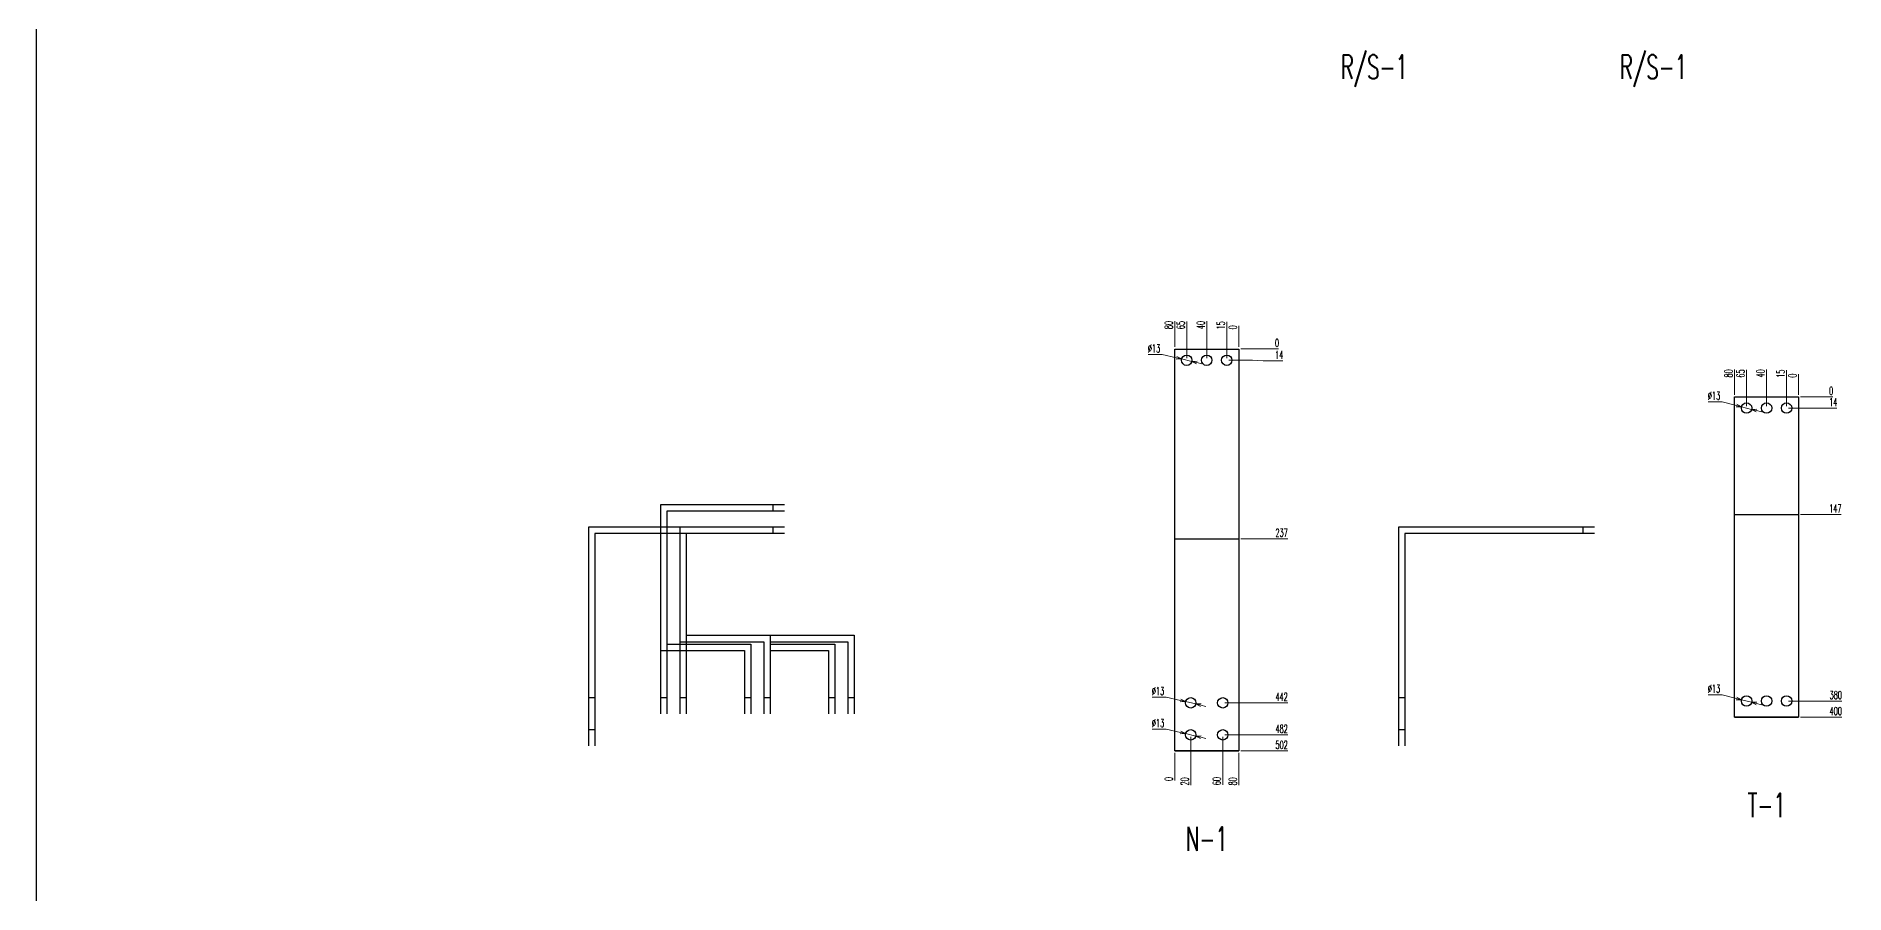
# Model space of a CAD drawing. Header units: millimetres. Extents: x 173893 to 258446, y -176540 to -123824.
# Drawn here: x 195809 to 198069, y -126343 to -125272 of the extents above; entities that cross this region are included whole.
import ezdxf
from ezdxf.enums import TextEntityAlignment as Align

# ---------------------------------------------------------------- set-up
doc = ezdxf.new("R2010")
doc.units = ezdxf.units.MM
doc.header["$LTSCALE"] = 3
doc.layers.add('@.DM. NÉT CHÍNH', color=7, linetype='Continuous')
doc.layers.add('@.VISIBLE', color=7, linetype='Continuous')
doc.styles.add('Ann_w01', font='romans.shx', dxfattribs={"width": 0.6, "bigfont": 'chineset.shx'})
doc.dimstyles.new('Dim 01_SC05', dxfattribs={"dimscale": 5, "dimtxt": 2, "dimasz": 1.3, "dimexe": 0.5, "dimexo": 0.5, "dimgap": 0.5, "dimtad": 1, "dimtoh": 1, "dimdec": 1, "dimzin": 12, "dimdsep": 46, "dimtxsty": 'Ann_w01', "dimblk": 'OPEN30', "dimcen": 1.5, "dimclrd": 6, "dimclre": 6, "dimclrt": 3, "dimadec": 1, "dimazin": 3, "dimtm": 1e-09, "dimtfac": 1, "dimtdec": 1, "dimtmove": 0, "dimatfit": 3, "dimldrblk": 'OPEN30', "dimfxl": 1, "dimtolj": 1, "dimlwd": 20, "dimlwe": 20, "dimarcsym": 0})

# ---------------------------------------------------------------- blocks, each defined once
blk = doc.blocks.new('*D2030')
at = {"layer": '@.DM. NÉT CHÍNH', "color": 6, "linetype": 'Continuous', "lineweight": 20, "transparency": 16777216}
blk.add_line((197314, -126164.7), (197372.9, -126164.7), dxfattribs=at)
at = {"layer": 'Defpoints', "color": 0, "linetype": 'Continuous', "transparency": 16777216}
for p in [(197271.5, -125662.7), (197311.5, -126164.7), (197354.9, -126164.7)]:
    blk.add_point(p, dxfattribs=at)
at = {"layer": '@.DM. NÉT CHÍNH', "color": 3, "linetype": 'Continuous', "transparency": 16777216, "insert": (197365.1, -126157.2), "char_height": 10, "attachment_point": 5, "style": 'Ann_w01'}
blk.add_mtext('\\A1;502', dxfattribs=at)
blk = doc.blocks.new('_Open30')
at = {"color": 0, "linetype": 'ByBlock', "lineweight": -2}
for p, q in [((-1, 0.27), (0, 0)), ((0, 0), (-1, -0.27)), ((0, 0), (-1, 0))]:
    blk.add_line(p, q, dxfattribs=at)
blk = doc.blocks.new('*D2031')
at = {"layer": '@.DM. NÉT CHÍNH', "color": 6, "linetype": 'Continuous', "lineweight": 20, "transparency": 16777216}
blk.add_line((197294, -126104.7), (197372.9, -126104.7), dxfattribs=at)
at = {"layer": 'Defpoints', "color": 0, "linetype": 'Continuous', "transparency": 16777216}
for p in [(197271.5, -125662.7), (197291.5, -126104.7), (197354.9, -126104.7)]:
    blk.add_point(p, dxfattribs=at)
at = {"layer": '@.DM. NÉT CHÍNH', "color": 3, "linetype": 'Continuous', "transparency": 16777216, "insert": (197365.1, -126097.2), "char_height": 10, "attachment_point": 5, "style": 'Ann_w01'}
blk.add_mtext('\\A1;442', dxfattribs=at)
blk = doc.blocks.new('*D2032')
at = {"layer": '@.DM. NÉT CHÍNH', "color": 6, "linetype": 'Continuous', "lineweight": 20, "transparency": 16777216}
blk.add_line((197314, -125899.7), (197372.9, -125899.7), dxfattribs=at)
at = {"layer": 'Defpoints', "color": 0, "linetype": 'Continuous', "transparency": 16777216}
for p in [(197271.5, -125662.7), (197311.5, -125899.7), (197354.9, -125899.7)]:
    blk.add_point(p, dxfattribs=at)
at = {"layer": '@.DM. NÉT CHÍNH', "color": 3, "linetype": 'Continuous', "transparency": 16777216, "insert": (197365.1, -125892.2), "char_height": 10, "attachment_point": 5, "style": 'Ann_w01'}
blk.add_mtext('\\A1;237', dxfattribs=at)
blk = doc.blocks.new('*D2033')
at = {"layer": '@.DM. NÉT CHÍNH', "color": 6, "linetype": 'Continuous', "lineweight": 20, "transparency": 16777216}
for p, q in [((197299, -125676.7), (197328.9, -125676.7)), ((197328.9, -125676.7), (197341.9, -125677.7)), ((197341.9, -125677.7), (197366.6, -125677.7))]:
    blk.add_line(p, q, dxfattribs=at)
at = {"layer": 'Defpoints', "color": 0, "linetype": 'Continuous', "transparency": 16777216}
for p in [(197271.5, -125662.7), (197296.5, -125676.7), (197354.9, -125677.7)]:
    blk.add_point(p, dxfattribs=at)
at = {"layer": '@.DM. NÉT CHÍNH', "color": 3, "linetype": 'Continuous', "transparency": 16777216, "insert": (197362, -125670.2), "char_height": 10, "attachment_point": 5, "style": 'Ann_w01'}
blk.add_mtext('\\A1;14', dxfattribs=at)
blk = doc.blocks.new('*D2034')
at = {"layer": '@.DM. NÉT CHÍNH', "color": 6, "linetype": 'Continuous', "lineweight": 20, "transparency": 16777216}
blk.add_line((197314, -125662.7), (197361.4, -125662.7), dxfattribs=at)
at = {"layer": 'Defpoints', "color": 0, "linetype": 'Continuous', "transparency": 16777216}
for p in [(197271.5, -125662.7), (197311.5, -125662.7), (197354.9, -125662.7)]:
    blk.add_point(p, dxfattribs=at)
at = {"layer": '@.DM. NÉT CHÍNH', "color": 3, "linetype": 'Continuous', "transparency": 16777216, "insert": (197359.4, -125655.2), "char_height": 10, "attachment_point": 5, "style": 'Ann_w01'}
blk.add_mtext('\\A1;0', dxfattribs=at)
blk = doc.blocks.new('*D2035')
at = {"layer": '@.DM. NÉT CHÍNH', "color": 6, "linetype": 'Continuous', "lineweight": 20, "transparency": 16777216}
blk.add_line((197231.5, -125660.2), (197231.5, -125627.9), dxfattribs=at)
at = {"layer": 'Defpoints', "color": 0, "linetype": 'Continuous', "transparency": 16777216}
for p in [(197231.5, -125640.1), (197231.5, -125662.7), (197311.5, -125662.7)]:
    blk.add_point(p, dxfattribs=at)
at = {"layer": '@.DM. NÉT CHÍNH', "color": 3, "linetype": 'Continuous', "transparency": 16777216, "insert": (197224, -125632.8), "char_height": 10, "attachment_point": 5, "rotation": 90, "style": 'Ann_w01'}
blk.add_mtext('\\A1;80', dxfattribs=at)
blk = doc.blocks.new('*D2036')
at = {"layer": '@.DM. NÉT CHÍNH', "color": 6, "linetype": 'Continuous', "lineweight": 20, "transparency": 16777216}
blk.add_line((197246.5, -125674.2), (197246.5, -125628.2), dxfattribs=at)
at = {"layer": 'Defpoints', "color": 0, "linetype": 'Continuous', "transparency": 16777216}
for p in [(197246.5, -125640.1), (197311.5, -125662.7), (197246.5, -125676.7)]:
    blk.add_point(p, dxfattribs=at)
at = {"layer": '@.DM. NÉT CHÍNH', "color": 3, "linetype": 'Continuous', "transparency": 16777216, "insert": (197239, -125632.9), "char_height": 10, "attachment_point": 5, "rotation": 90, "style": 'Ann_w01'}
blk.add_mtext('\\A1;65', dxfattribs=at)
blk = doc.blocks.new('*D2037')
at = {"layer": '@.DM. NÉT CHÍNH', "color": 6, "linetype": 'Continuous', "lineweight": 20, "transparency": 16777216}
blk.add_line((197271.5, -125674.2), (197271.5, -125627.9), dxfattribs=at)
at = {"layer": 'Defpoints', "color": 0, "linetype": 'Continuous', "transparency": 16777216}
for p in [(197271.5, -125640.1), (197311.5, -125662.7), (197271.5, -125676.7)]:
    blk.add_point(p, dxfattribs=at)
at = {"layer": '@.DM. NÉT CHÍNH', "color": 3, "linetype": 'Continuous', "transparency": 16777216, "insert": (197264, -125632.8), "char_height": 10, "attachment_point": 5, "rotation": 90, "style": 'Ann_w01'}
blk.add_mtext('\\A1;40', dxfattribs=at)
blk = doc.blocks.new('*D2038')
at = {"layer": '@.DM. NÉT CHÍNH', "color": 6, "linetype": 'Continuous', "lineweight": 20, "transparency": 16777216}
blk.add_line((197296.5, -125674.2), (197296.5, -125628.8), dxfattribs=at)
at = {"layer": 'Defpoints', "color": 0, "linetype": 'Continuous', "transparency": 16777216}
for p in [(197296.5, -125640.1), (197311.5, -125662.7), (197296.5, -125676.7)]:
    blk.add_point(p, dxfattribs=at)
at = {"layer": '@.DM. NÉT CHÍNH', "color": 3, "linetype": 'Continuous', "transparency": 16777216, "insert": (197289, -125633.2), "char_height": 10, "attachment_point": 5, "rotation": 90, "style": 'Ann_w01'}
blk.add_mtext('\\A1;15', dxfattribs=at)
blk = doc.blocks.new('*D2039')
at = {"layer": '@.DM. NÉT CHÍNH', "color": 6, "linetype": 'Continuous', "lineweight": 20, "transparency": 16777216}
blk.add_line((197311.5, -125660.2), (197311.5, -125633.6), dxfattribs=at)
at = {"layer": 'Defpoints', "color": 0, "linetype": 'Continuous', "transparency": 16777216}
for p in [(197311.5, -125640.1), (197311.5, -125662.7), (197311.5, -125662.7)]:
    blk.add_point(p, dxfattribs=at)
at = {"layer": '@.DM. NÉT CHÍNH', "color": 3, "linetype": 'Continuous', "transparency": 16777216, "insert": (197304, -125635.6), "char_height": 10, "attachment_point": 5, "rotation": 90, "style": 'Ann_w01'}
blk.add_mtext('\\A1;0', dxfattribs=at)
blk = doc.blocks.new('*D2040')
at = {"layer": '@.DM. NÉT CHÍNH', "color": 6, "linetype": 'Continuous', "lineweight": 20, "transparency": 16777216}
for p, q in [((197198.2, -125669.5), (197215.8, -125669.5)), ((197215.8, -125669.5), (197233.8, -125673.8)), ((197252.8, -125678.2), (197240.1, -125675.2)), ((197259.1, -125679.7), (197265.5, -125681.2))]:
    blk.add_line(p, q, dxfattribs=at)
at = {"layer": 'Defpoints', "color": 0, "linetype": 'Continuous', "transparency": 16777216}
for p in [(197240.1, -125675.2), (197252.8, -125678.2)]:
    blk.add_point(p, dxfattribs=at)
at = {"layer": '@.DM. NÉT CHÍNH', "color": 6, "linetype": 'Continuous', "lineweight": 20, "transparency": 16777216, "xscale": 6.5, "yscale": 6.5, "zscale": 6.5}
for p, rotation in [((197240.1, -125675.2), 346.7427173134292), ((197252.8, -125678.2), 166.7427173134292)]:
    blk.add_blockref('_Open30', p, dxfattribs=dict(at, rotation=rotation))
at = {"layer": '@.DM. NÉT CHÍNH', "color": 3, "linetype": 'Continuous', "transparency": 16777216, "insert": (197205.7, -125662), "char_height": 10, "attachment_point": 5, "style": 'Ann_w01'}
blk.add_mtext('\\A1;∅13', dxfattribs=at)
blk = doc.blocks.new('*D2041')
at = {"layer": '@.DM. NÉT CHÍNH', "color": 6, "linetype": 'Continuous', "lineweight": 20, "transparency": 16777216}
for p, q in [((197203.2, -126097.5), (197220.8, -126097.5)), ((197220.8, -126097.5), (197238.8, -126101.8)), ((197257.8, -126106.2), (197245.1, -126103.2)), ((197264.1, -126107.7), (197270.5, -126109.2))]:
    blk.add_line(p, q, dxfattribs=at)
at = {"layer": 'Defpoints', "color": 0, "linetype": 'Continuous', "transparency": 16777216}
for p in [(197245.1, -126103.2), (197257.8, -126106.2)]:
    blk.add_point(p, dxfattribs=at)
at = {"layer": '@.DM. NÉT CHÍNH', "color": 6, "linetype": 'Continuous', "lineweight": 20, "transparency": 16777216, "xscale": 6.5, "yscale": 6.5, "zscale": 6.5}
for p, rotation in [((197245.1, -126103.2), 346.7427173134586), ((197257.8, -126106.2), 166.7427173134586)]:
    blk.add_blockref('_Open30', p, dxfattribs=dict(at, rotation=rotation))
at = {"layer": '@.DM. NÉT CHÍNH', "color": 3, "linetype": 'Continuous', "transparency": 16777216, "insert": (197210.7, -126090), "char_height": 10, "attachment_point": 5, "style": 'Ann_w01'}
blk.add_mtext('\\A1;∅13', dxfattribs=at)
blk = doc.blocks.new('*D2042')
at = {"layer": '@.VISIBLE', "color": 6, "lineweight": 20, "transparency": 16777216}
blk.add_line((198013.5, -126122.5), (198065.2, -126122.5), dxfattribs=at)
at = {"layer": 'Defpoints', "color": 0, "transparency": 16777216}
for p in [(197971, -125722.5), (198011, -126122.5), (198047.2, -126122.5)]:
    blk.add_point(p, dxfattribs=at)
at = {"layer": '@.VISIBLE', "color": 3, "transparency": 16777216, "insert": (198057.5, -126115), "char_height": 10, "attachment_point": 5, "style": 'Ann_w01'}
blk.add_mtext('\\A1;400', dxfattribs=at)
blk = doc.blocks.new('*D2043')
at = {"layer": '@.VISIBLE', "color": 6, "lineweight": 20, "transparency": 16777216}
blk.add_line((197998.5, -126102.5), (198065.2, -126102.5), dxfattribs=at)
at = {"layer": 'Defpoints', "color": 0, "transparency": 16777216}
for p in [(197971, -125722.5), (197996, -126102.5), (198047.2, -126102.5)]:
    blk.add_point(p, dxfattribs=at)
at = {"layer": '@.VISIBLE', "color": 3, "transparency": 16777216, "insert": (198057.5, -126095), "char_height": 10, "attachment_point": 5, "style": 'Ann_w01'}
blk.add_mtext('\\A1;380', dxfattribs=at)
blk = doc.blocks.new('*D2044')
at = {"layer": '@.VISIBLE', "color": 6, "lineweight": 20, "transparency": 16777216}
blk.add_line((198013.5, -125869.5), (198064.3, -125869.5), dxfattribs=at)
at = {"layer": 'Defpoints', "color": 0, "transparency": 16777216}
for p in [(197971, -125722.5), (198011, -125869.5), (198047.2, -125869.5)]:
    blk.add_point(p, dxfattribs=at)
at = {"layer": '@.VISIBLE', "color": 3, "transparency": 16777216, "insert": (198057, -125862), "char_height": 10, "attachment_point": 5, "style": 'Ann_w01'}
blk.add_mtext('\\A1;147', dxfattribs=at)
blk = doc.blocks.new('*D2045')
at = {"layer": '@.VISIBLE', "color": 6, "lineweight": 20, "transparency": 16777216}
blk.add_line((197998.5, -125736.5), (198058.9, -125736.5), dxfattribs=at)
at = {"layer": 'Defpoints', "color": 0, "transparency": 16777216}
for p in [(197971, -125722.5), (197996, -125736.5), (198047.2, -125736.5)]:
    blk.add_point(p, dxfattribs=at)
at = {"layer": '@.VISIBLE', "color": 3, "transparency": 16777216, "insert": (198054.3, -125729), "char_height": 10, "attachment_point": 5, "style": 'Ann_w01'}
blk.add_mtext('\\A1;14', dxfattribs=at)
blk = doc.blocks.new('*D2046')
at = {"layer": '@.VISIBLE', "color": 6, "lineweight": 20, "transparency": 16777216}
blk.add_line((198013.5, -125722.5), (198053.7, -125722.5), dxfattribs=at)
at = {"layer": 'Defpoints', "color": 0, "transparency": 16777216}
for p in [(197971, -125722.5), (198011, -125722.5), (198047.2, -125722.5)]:
    blk.add_point(p, dxfattribs=at)
at = {"layer": '@.VISIBLE', "color": 3, "transparency": 16777216, "insert": (198051.7, -125715), "char_height": 10, "attachment_point": 5, "style": 'Ann_w01'}
blk.add_mtext('\\A1;0', dxfattribs=at)
blk = doc.blocks.new('*D2047')
at = {"layer": '@.VISIBLE', "color": 6, "lineweight": 20, "transparency": 16777216}
blk.add_line((197931, -125720), (197931, -125688.4), dxfattribs=at)
at = {"layer": 'Defpoints', "color": 0, "transparency": 16777216}
for p in [(197931, -125700.6), (197931, -125722.5), (198011, -125722.5)]:
    blk.add_point(p, dxfattribs=at)
at = {"layer": '@.VISIBLE', "color": 3, "transparency": 16777216, "insert": (197923.5, -125693.3), "char_height": 10, "attachment_point": 5, "rotation": 90, "style": 'Ann_w01'}
blk.add_mtext('\\A1;80', dxfattribs=at)
blk = doc.blocks.new('*D2048')
at = {"layer": '@.VISIBLE', "color": 6, "lineweight": 20, "transparency": 16777216}
blk.add_line((197946, -125734), (197946, -125688.7), dxfattribs=at)
at = {"layer": 'Defpoints', "color": 0, "transparency": 16777216}
for p in [(197946, -125700.6), (197946, -125736.5), (198011, -125722.5)]:
    blk.add_point(p, dxfattribs=at)
at = {"layer": '@.VISIBLE', "color": 3, "transparency": 16777216, "insert": (197938.5, -125693.4), "char_height": 10, "attachment_point": 5, "rotation": 90, "style": 'Ann_w01'}
blk.add_mtext('\\A1;65', dxfattribs=at)
blk = doc.blocks.new('*D2049')
at = {"layer": '@.VISIBLE', "color": 6, "lineweight": 20, "transparency": 16777216}
blk.add_line((197971, -125734), (197971, -125688.4), dxfattribs=at)
at = {"layer": 'Defpoints', "color": 0, "transparency": 16777216}
for p in [(197971, -125700.6), (197971, -125736.5), (198011, -125722.5)]:
    blk.add_point(p, dxfattribs=at)
at = {"layer": '@.VISIBLE', "color": 3, "transparency": 16777216, "insert": (197963.5, -125693.3), "char_height": 10, "attachment_point": 5, "rotation": 90, "style": 'Ann_w01'}
blk.add_mtext('\\A1;40', dxfattribs=at)
blk = doc.blocks.new('*D2050')
at = {"layer": '@.VISIBLE', "color": 6, "lineweight": 20, "transparency": 16777216}
blk.add_line((197996, -125734), (197996, -125689.3), dxfattribs=at)
at = {"layer": 'Defpoints', "color": 0, "transparency": 16777216}
for p in [(197996, -125700.6), (197996, -125736.5), (198011, -125722.5)]:
    blk.add_point(p, dxfattribs=at)
at = {"layer": '@.VISIBLE', "color": 3, "transparency": 16777216, "insert": (197988.5, -125693.7), "char_height": 10, "attachment_point": 5, "rotation": 90, "style": 'Ann_w01'}
blk.add_mtext('\\A1;15', dxfattribs=at)
blk = doc.blocks.new('*D2051')
at = {"layer": '@.VISIBLE', "color": 6, "lineweight": 20, "transparency": 16777216}
blk.add_line((198011, -125720), (198011, -125694.1), dxfattribs=at)
at = {"layer": 'Defpoints', "color": 0, "transparency": 16777216}
for p in [(198011, -125700.6), (198011, -125722.5), (198011, -125722.5)]:
    blk.add_point(p, dxfattribs=at)
at = {"layer": '@.VISIBLE', "color": 3, "transparency": 16777216, "insert": (198003.5, -125696.1), "char_height": 10, "attachment_point": 5, "rotation": 90, "style": 'Ann_w01'}
blk.add_mtext('\\A1;0', dxfattribs=at)
blk = doc.blocks.new('*D2052')
at = {"layer": '@.VISIBLE', "color": 6, "lineweight": 20, "transparency": 16777216}
for p, q in [((197897.9, -125728.6), (197915.5, -125728.6)), ((197915.5, -125728.6), (197933.4, -125733.2)), ((197952.3, -125738.1), (197939.7, -125734.8)), ((197958.6, -125739.7), (197964.9, -125741.3))]:
    blk.add_line(p, q, dxfattribs=at)
at = {"layer": 'Defpoints', "color": 0, "transparency": 16777216}
for p in [(197939.7, -125734.8), (197952.3, -125738.1)]:
    blk.add_point(p, dxfattribs=at)
at = {"layer": '@.VISIBLE', "color": 6, "lineweight": 20, "transparency": 16777216, "xscale": 6.5, "yscale": 6.5, "zscale": 6.5}
for p, rotation in [((197939.7, -125734.8), 345.5252890310156), ((197952.3, -125738.1), 165.5252890310156)]:
    blk.add_blockref('_Open30', p, dxfattribs=dict(at, rotation=rotation))
at = {"layer": '@.VISIBLE', "color": 3, "transparency": 16777216, "insert": (197905.4, -125721.1), "char_height": 10, "attachment_point": 5, "style": 'Ann_w01'}
blk.add_mtext('\\A1;∅13', dxfattribs=at)
blk = doc.blocks.new('*D2053')
at = {"layer": '@.VISIBLE', "color": 6, "lineweight": 20, "transparency": 16777216}
for p, q in [((197897.9, -126094.6), (197915.5, -126094.6)), ((197915.5, -126094.6), (197933.4, -126099.2)), ((197952.3, -126104.1), (197939.7, -126100.8)), ((197958.6, -126105.7), (197964.9, -126107.3))]:
    blk.add_line(p, q, dxfattribs=at)
at = {"layer": 'Defpoints', "color": 0, "transparency": 16777216}
for p in [(197939.7, -126100.8), (197952.3, -126104.1)]:
    blk.add_point(p, dxfattribs=at)
at = {"layer": '@.VISIBLE', "color": 6, "lineweight": 20, "transparency": 16777216, "xscale": 6.5, "yscale": 6.5, "zscale": 6.5}
for p, rotation in [((197939.7, -126100.8), 345.5252890318912), ((197952.3, -126104.1), 165.5252890318912)]:
    blk.add_blockref('_Open30', p, dxfattribs=dict(at, rotation=rotation))
at = {"layer": '@.VISIBLE', "color": 3, "transparency": 16777216, "insert": (197905.4, -126087.1), "char_height": 10, "attachment_point": 5, "style": 'Ann_w01'}
blk.add_mtext('\\A1;∅13', dxfattribs=at)
blk = doc.blocks.new('*D2250')
at = {"layer": '@.DM. NÉT CHÍNH', "color": 6, "linetype": 'Continuous', "lineweight": 20, "transparency": 16777216}
for p, q in [((197203.2, -126137.5), (197220.8, -126137.5)), ((197220.8, -126137.5), (197238.8, -126141.8)), ((197257.8, -126146.2), (197245.1, -126143.2)), ((197264.1, -126147.7), (197270.5, -126149.2))]:
    blk.add_line(p, q, dxfattribs=at)
at = {"layer": 'Defpoints', "color": 0, "linetype": 'Continuous', "transparency": 16777216}
for p in [(197245.1, -126143.2), (197257.8, -126146.2)]:
    blk.add_point(p, dxfattribs=at)
at = {"layer": '@.DM. NÉT CHÍNH', "color": 6, "linetype": 'Continuous', "lineweight": 20, "transparency": 16777216, "xscale": 6.5, "yscale": 6.5, "zscale": 6.5}
for p, rotation in [((197245.1, -126143.2), 346.7427173134478), ((197257.8, -126146.2), 166.7427173134479)]:
    blk.add_blockref('_Open30', p, dxfattribs=dict(at, rotation=rotation))
at = {"layer": '@.DM. NÉT CHÍNH', "color": 3, "linetype": 'Continuous', "transparency": 16777216, "insert": (197210.7, -126130), "char_height": 10, "attachment_point": 5, "style": 'Ann_w01'}
blk.add_mtext('\\A1;∅13', dxfattribs=at)
blk = doc.blocks.new('*D2251')
at = {"layer": '@.DM. NÉT CHÍNH', "color": 6, "linetype": 'Continuous', "lineweight": 20, "transparency": 16777216}
blk.add_line((197314, -126164.7), (197372.9, -126164.7), dxfattribs=at)
at = {"layer": 'Defpoints', "color": 0, "linetype": 'Continuous', "transparency": 16777216}
for p in [(197271.5, -125662.7), (197311.5, -126164.7), (197354.9, -126164.7)]:
    blk.add_point(p, dxfattribs=at)
at = {"layer": '@.DM. NÉT CHÍNH', "color": 3, "linetype": 'Continuous', "transparency": 16777216, "insert": (197365.1, -126157.2), "char_height": 10, "attachment_point": 5, "style": 'Ann_w01'}
blk.add_mtext('\\A1;502', dxfattribs=at)
blk = doc.blocks.new('*D2252')
at = {"layer": '@.DM. NÉT CHÍNH', "color": 6, "linetype": 'Continuous', "lineweight": 20, "transparency": 16777216}
blk.add_line((197294, -126144.7), (197372.9, -126144.7), dxfattribs=at)
at = {"layer": 'Defpoints', "color": 0, "linetype": 'Continuous', "transparency": 16777216}
for p in [(197271.5, -125662.7), (197291.5, -126144.7), (197354.9, -126144.7)]:
    blk.add_point(p, dxfattribs=at)
at = {"layer": '@.DM. NÉT CHÍNH', "color": 3, "linetype": 'Continuous', "transparency": 16777216, "insert": (197365.1, -126137.2), "char_height": 10, "attachment_point": 5, "style": 'Ann_w01'}
blk.add_mtext('\\A1;482', dxfattribs=at)
blk = doc.blocks.new('*D2253')
at = {"layer": '@.DM. NÉT CHÍNH', "color": 6, "linetype": 'Continuous', "lineweight": 20, "transparency": 16777216}
blk.add_line((197314, -125662.7), (197361.4, -125662.7), dxfattribs=at)
at = {"layer": 'Defpoints', "color": 0, "linetype": 'Continuous', "transparency": 16777216}
for p in [(197271.5, -125662.7), (197311.5, -125662.7), (197354.9, -125662.7)]:
    blk.add_point(p, dxfattribs=at)
at = {"layer": '@.DM. NÉT CHÍNH', "color": 3, "linetype": 'Continuous', "transparency": 16777216, "insert": (197359.4, -125655.2), "char_height": 10, "attachment_point": 5, "style": 'Ann_w01'}
blk.add_mtext('\\A1;0', dxfattribs=at)
blk = doc.blocks.new('*D2363')
at = {"layer": '@.DM. NÉT CHÍNH', "color": 6, "linetype": 'Continuous', "lineweight": 20, "transparency": 16777216}
blk.add_line((197231.5, -126167.2), (197231.5, -126201.9), dxfattribs=at)
at = {"layer": 'Defpoints', "color": 0, "linetype": 'Continuous', "transparency": 16777216}
for p in [(197231.5, -126164.7), (197231.5, -126164.7), (197231.5, -126195.4)]:
    blk.add_point(p, dxfattribs=at)
at = {"layer": '@.DM. NÉT CHÍNH', "color": 3, "linetype": 'Continuous', "transparency": 16777216, "insert": (197224, -126199.9), "char_height": 10, "attachment_point": 5, "rotation": 90, "style": 'Ann_w01'}
blk.add_mtext('\\A1;0', dxfattribs=at)
blk = doc.blocks.new('*D2364')
at = {"layer": '@.DM. NÉT CHÍNH', "color": 6, "linetype": 'Continuous', "lineweight": 20, "transparency": 16777216}
blk.add_line((197251.5, -126147.2), (197251.5, -126207.6), dxfattribs=at)
at = {"layer": 'Defpoints', "color": 0, "linetype": 'Continuous', "transparency": 16777216}
for p in [(197251.5, -126144.7), (197231.5, -126164.7), (197251.5, -126195.4)]:
    blk.add_point(p, dxfattribs=at)
at = {"layer": '@.DM. NÉT CHÍNH', "color": 3, "linetype": 'Continuous', "transparency": 16777216, "insert": (197244, -126202.8), "char_height": 10, "attachment_point": 5, "rotation": 90, "style": 'Ann_w01'}
blk.add_mtext('\\A1;20', dxfattribs=at)
blk = doc.blocks.new('*D2365')
at = {"layer": '@.DM. NÉT CHÍNH', "color": 6, "linetype": 'Continuous', "lineweight": 20, "transparency": 16777216}
blk.add_line((197291.5, -126147.2), (197291.5, -126207.3), dxfattribs=at)
at = {"layer": 'Defpoints', "color": 0, "linetype": 'Continuous', "transparency": 16777216}
for p in [(197291.5, -126144.7), (197231.5, -126164.7), (197291.5, -126195.4)]:
    blk.add_point(p, dxfattribs=at)
at = {"layer": '@.DM. NÉT CHÍNH', "color": 3, "linetype": 'Continuous', "transparency": 16777216, "insert": (197284, -126202.6), "char_height": 10, "attachment_point": 5, "rotation": 90, "style": 'Ann_w01'}
blk.add_mtext('\\A1;60', dxfattribs=at)
blk = doc.blocks.new('*D2366')
at = {"layer": '@.DM. NÉT CHÍNH', "color": 6, "linetype": 'Continuous', "lineweight": 20, "transparency": 16777216}
blk.add_line((197311.5, -126167.2), (197311.5, -126207.6), dxfattribs=at)
at = {"layer": 'Defpoints', "color": 0, "linetype": 'Continuous', "transparency": 16777216}
for p in [(197231.5, -126164.7), (197311.5, -126164.7), (197311.5, -126195.4)]:
    blk.add_point(p, dxfattribs=at)
at = {"layer": '@.DM. NÉT CHÍNH', "color": 3, "linetype": 'Continuous', "transparency": 16777216, "insert": (197304, -126202.8), "char_height": 10, "attachment_point": 5, "rotation": 90, "style": 'Ann_w01'}
blk.add_mtext('\\A1;80', dxfattribs=at)

msp = doc.modelspace()

# ---------------------------------------------------------------- linework, layer by layer
at = {"layer": '@.DM. NÉT CHÍNH', "linetype": 'Continuous'}
for p, q in [((195808.93, -124247.34), (195808.93, -137826.43)), ((196729.49, -125857.39), (196729.49, -125865.39)), ((196729.49, -125885.39), (196729.49, -125893.39)), ((197741.66, -125885.39), (197741.66, -125893.39)), ((196507.04, -126098.39), (196499.04, -126098.39)), ((196597.04, -126098.39), (196589.04, -126098.39)), ((196621.04, -126098.39), (196613.04, -126098.39)), ((196702.04, -126098.39), (196694.04, -126098.39)), ((196726.04, -126098.39), (196718.04, -126098.39)), ((196807.04, -126098.39), (196799.04, -126098.39)), ((196831.04, -126098.39), (196823.04, -126098.39)), ((197519.21, -126098.39), (197511.21, -126098.39)), ((196507.04, -126138.39), (196499.04, -126138.39)), ((197519.21, -126138.39), (197511.21, -126138.39)), ((197231.47, -126164.74), (197311.47, -126164.74))]:
    msp.add_line(p, q, dxfattribs=at)
for points in [[(197231.47, -126164.74), (197231.47, -125662.74), (197311.47, -125662.74), (197311.47, -126164.74)], [(197231.47, -126164.74), (197231.47, -125899.74), (197311.47, -125899.74), (197311.47, -126164.74)]]:
    msp.add_lwpolyline(points, close=True, dxfattribs=at)
for points in [[(196743.99, -125885.39), (196499.04, -125885.39), (196499.04, -126158.39)], [(196743.99, -125893.39), (196507.04, -125893.39), (196507.04, -126158.39)], [(197756.16, -125885.39), (197511.21, -125885.39), (197511.21, -126158.39)], [(197756.16, -125893.39), (197519.21, -125893.39), (197519.21, -126158.39)]]:
    msp.add_lwpolyline(points, dxfattribs=at)
at = {"layer": '@.DM. NÉT CHÍNH', "color": 1, "linetype": 'Continuous'}
for points in [[(196726.04, -126020.39), (196831.04, -126020.39), (196831.04, -126118.39)], [(196726.04, -126020.39), (196831.04, -126020.39), (196831.04, -126118.39)], [(196726.04, -126028.39), (196823.04, -126028.39), (196823.04, -126118.39)], [(196726.04, -126028.39), (196823.04, -126028.39), (196823.04, -126118.39)], [(196726.04, -126031.39), (196807.04, -126031.39), (196807.04, -126118.39)], [(196726.04, -126031.39), (196807.04, -126031.39), (196807.04, -126118.39)], [(196726.04, -126039.39), (196799.04, -126039.39), (196799.04, -126118.39)]]:
    msp.add_lwpolyline(points, dxfattribs=at)
at = {"layer": '@.DM. NÉT CHÍNH', "linetype": 'Continuous'}
for centre in [(197246.47, -125676.74), (197271.47, -125676.74), (197296.47, -125676.74), (197251.47, -126104.74), (197291.47, -126104.74), (197251.47, -126144.74), (197291.47, -126144.74)]:
    msp.add_circle(centre, 6.5, dxfattribs=at)
at = {"layer": '@.VISIBLE', "color": 4}
msp.add_line((197931.02, -126122.45), (198011.02, -126122.45), dxfattribs=at)
for points in [[(197931.02, -126122.45), (197931.02, -125722.45), (198011.02, -125722.45), (198011.02, -126122.45)], [(197931.02, -126122.45), (197931.02, -125869.45), (198011.02, -125869.45), (198011.02, -126122.45)]]:
    msp.add_lwpolyline(points, close=True, dxfattribs=at)
for points in [[(196743.99, -125857.39), (196589.04, -125857.39), (196589.04, -126118.39)], [(196743.99, -125865.39), (196597.04, -125865.39), (196597.04, -126118.39)], [(196743.99, -125885.39), (196613.04, -125885.39), (196613.04, -126118.39)], [(196743.99, -125893.39), (196621.04, -125893.39), (196621.04, -126118.39)]]:
    msp.add_lwpolyline(points, dxfattribs=at)
at = {"layer": '@.VISIBLE', "color": 2}
for points in [[(196743.99, -125857.39), (196589.04, -125857.39), (196589.04, -126039.39), (196694.04, -126039.39), (196694.04, -126118.39)], [(196743.99, -125865.39), (196597.04, -125865.39), (196597.04, -126031.39), (196702.04, -126031.39), (196702.04, -126118.39)], [(196743.99, -125885.39), (196613.04, -125885.39), (196613.04, -126028.39), (196718.04, -126028.39), (196718.04, -126118.39)], [(196743.99, -125893.39), (196621.04, -125893.39), (196621.04, -126020.39), (196726.04, -126020.39), (196726.04, -126118.39)]]:
    msp.add_lwpolyline(points, dxfattribs=at)
at = {"layer": '@.VISIBLE', "color": 4}
for centre in [(197946.02, -125736.45), (197971.02, -125736.45), (197996.02, -125736.45), (197946.02, -126102.45), (197971.02, -126102.45), (197996.02, -126102.45)]:
    msp.add_circle(centre, 6.5, dxfattribs=at)

# ---------------------------------------------------------------- texts
at = {"style": 'Ann_w01', "width": 0.6}
for s, p in [('R/S-1', (197480.8, -125310.35)), ('R/S-1', (197829.63, -125310.35)), ('T-1', (197971.02, -126232.45)), ('N-1', (197271.47, -126274.74))]:
    msp.add_text(s, height=30, dxfattribs=at).set_placement(p, align=Align.MIDDLE_CENTER)

# ---------------------------------------------------------------- dimensions: what is measured, and where the dimension line sits
at = {"layer": '@.DM. NÉT CHÍNH', "linetype": 'Continuous'}
for feature_location, offset, dtype, origin, picture, middle in [((197231.47, -125662.74), (0, 22.59), 1, (197311.47, -125662.74), '*D2035', (197223.97, -125632.79)), ((197246.47, -125676.74), (0, 36.59), 1, (197311.47, -125662.74), '*D2036', (197238.97, -125632.93)), ((197271.47, -125676.74), (0, 36.59), 1, (197311.47, -125662.74), '*D2037', (197263.97, -125632.79)), ((197296.47, -125676.74), (0, 36.59), 1, (197311.47, -125662.74), '*D2038', (197288.97, -125633.22)), ((197311.47058524, -125662.74026571), (43.45599881, 0), 0, (197271.47058524, -125662.74026571), '*D2034', (197359.42658404, -125655.24026571)), ((197311.47058524, -125662.74026571), (43.45599881, 0), 0, (197271.47058524, -125662.74026571), '*D2253', (197359.42658404, -125655.24026571)), ((197311.47058524, -125662.74026571), (0, 22.59346806), 1, (197311.47058524, -125662.74026571), '*D2039', (197303.97058524, -125635.64679765)), ((197311.47, -126164.74), (43.46, 0), 0, (197271.47, -125662.74), '*D2030', (197365.14, -126157.24)), ((197291.47, -126104.74), (63.46, 0), 0, (197271.47, -125662.74), '*D2031', (197365.14, -126097.24)), ((197311.47, -125899.74), (43.46, 0), 0, (197271.47, -125662.74), '*D2032', (197365.14, -125892.24)), ((197296.47, -125676.74), (58.46, -1), 0, (197271.47, -125662.74), '*D2033', (197362, -125670.24)), ((197311.47, -126164.74), (43.46, 0), 0, (197271.47, -125662.74), '*D2251', (197365.14, -126157.24)), ((197291.47, -126144.74), (63.46, 0), 0, (197271.47, -125662.74), '*D2252', (197365.14, -126137.24)), ((197251.47, -126144.74), (0, -50.68), 1, (197231.47, -126164.74), '*D2364', (197243.97, -126202.77)), ((197291.47, -126144.74), (0, -50.68), 1, (197231.47, -126164.74), '*D2365', (197283.97, -126202.63)), ((197231.47058524, -126164.74026571), (0, -30.67706287), 1, (197231.47058524, -126164.74026571), '*D2363', (197223.97058524, -126199.91732858)), ((197311.47, -126164.74), (0, -30.68), 1, (197231.47, -126164.74), '*D2366', (197303.97, -126202.77))]:
    dim = msp.add_ordinate_dim(feature_location=feature_location, offset=offset, dtype=dtype, origin=origin, dimstyle='Dim 01_SC05', dxfattribs=at)
    dim.commit()
    dim.dimension.update_dxf_attribs({"geometry": picture, "text_midpoint": middle})
for p1, p2, picture, middle in [((197252.8, -125678.23), (197240.14, -125675.25), '*D2040', (197215.81, -125669.52)), ((197257.8, -126106.23), (197245.14, -126103.25), '*D2041', (197220.81, -126097.52)), ((197257.8, -126146.23), (197245.14, -126143.25), '*D2250', (197220.81, -126137.52))]:
    dim = msp.add_diameter_dim_2p(p1=p1, p2=p2, dimstyle='Dim 01_SC05', dxfattribs=at)
    dim.commit()
    dim.dimension.update_dxf_attribs({"geometry": picture, "text_midpoint": middle, "dimtype": 163})
at = {"layer": '@.VISIBLE', "color": 4}
for feature_location, offset, dtype, origin, picture, middle in [((197931.02, -125722.45), (0, 21.83), 1, (198011.02, -125722.45), '*D2047', (197923.52, -125693.27)), ((197946.02, -125736.45), (0, 35.83), 1, (198011.02, -125722.45), '*D2048', (197938.52, -125693.41)), ((197971.02, -125736.45), (0, 35.83), 1, (198011.02, -125722.45), '*D2049', (197963.52, -125693.27)), ((197996.02, -125736.45), (0, 35.83), 1, (198011.02, -125722.45), '*D2050', (197988.52, -125693.7)), ((198011.0171717, -125722.45089027), (0, 21.82568407), 1, (198011.0171717, -125722.45089028), '*D2051', (198003.5171717, -125696.1252062)), ((198011.0171717, -125722.45089027), (36.22385422, 0), 0, (197971.0171717, -125722.45089027), '*D2046', (198051.74102592, -125714.95089027)), ((197996.02, -125736.45), (51.22, 0), 0, (197971.02, -125722.45), '*D2045', (198054.31, -125728.95)), ((198011.02, -126122.45), (36.22, 0), 0, (197971.02, -125722.45), '*D2042', (198057.46, -126114.95)), ((197996.02, -126102.45), (51.22, 0), 0, (197971.02, -125722.45), '*D2043', (198057.46, -126094.95)), ((198011.02, -125869.45), (36.22, 0), 0, (197971.02, -125722.45), '*D2044', (198057.03, -125861.95))]:
    dim = msp.add_ordinate_dim(feature_location=feature_location, offset=offset, dtype=dtype, origin=origin, dimstyle='Dim 01_SC05', dxfattribs=at)
    dim.commit()
    dim.dimension.update_dxf_attribs({"geometry": picture, "text_midpoint": middle})
for p1, p2, picture, middle in [((197952.31, -125738.08), (197939.72, -125734.83), '*D2052', (197915.52, -125728.58)), ((197952.31, -126104.08), (197939.72, -126100.83), '*D2053', (197915.52, -126094.58))]:
    dim = msp.add_diameter_dim_2p(p1=p1, p2=p2, dimstyle='Dim 01_SC05', dxfattribs=at)
    dim.commit()
    dim.dimension.update_dxf_attribs({"geometry": picture, "text_midpoint": middle, "dimtype": 163})

doc.saveas('drawing.dxf')
